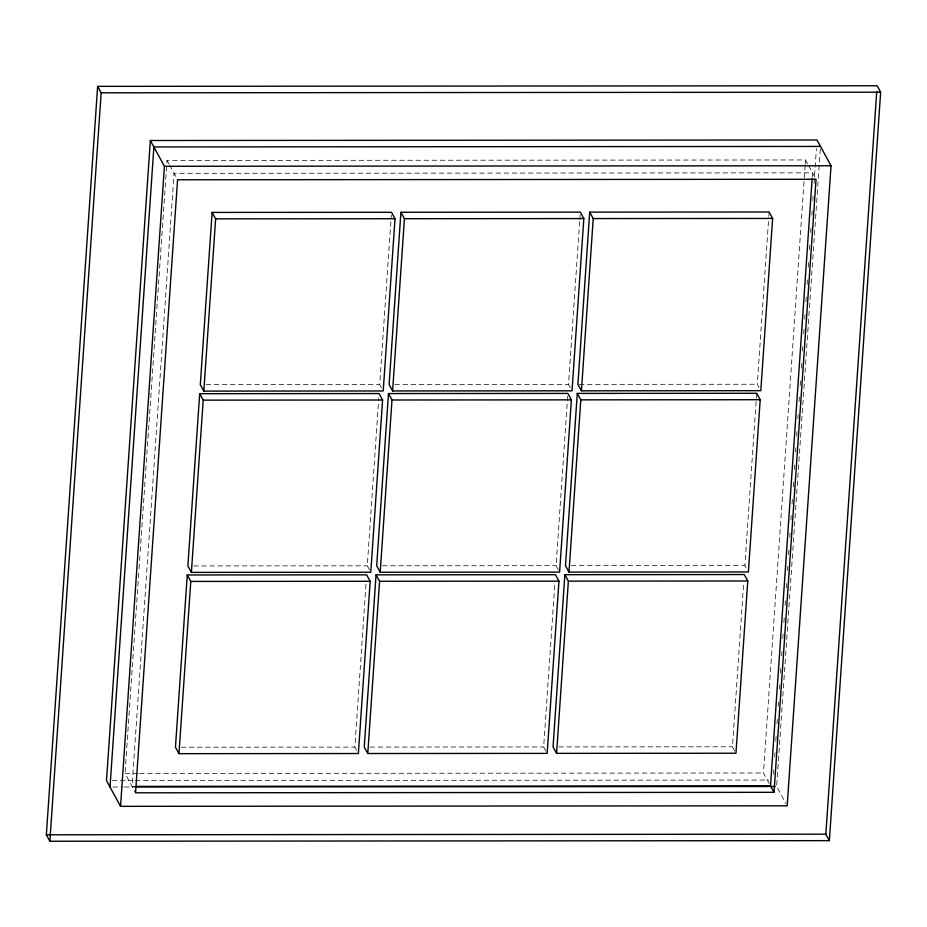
<?xml version="1.0" encoding="UTF-8"?>
<svg xmlns="http://www.w3.org/2000/svg" width="927" height="927" viewBox="0 0 927 927"><rect width="100%" height="100%" fill="white"/><g stroke="black" fill="none" stroke-linecap="round" stroke-linejoin="round"><path stroke-width="0.7" stroke-dasharray="4.63 3.48" d="M125.11 772.04L138.946 570.105M139.05 568.657L140.139 552.793M140.232 551.356L167.022 160.452L805.505 159.954L808.054 164.635M356.605 750.314L354.856 747.092L366.061 583.454M369.618 570.105L367.277 565.806L378.784 397.868M381.46 387.753L379.699 384.531L391.31 215.157M545.991 751.241L543.651 746.942L554.867 583.303M558.425 569.954L556.073 565.667L567.683 396.281M570.256 387.602L568.506 384.381L579.723 220.742M579.815 219.317L580.105 215.006M734.798 751.09L732.457 746.791L743.674 583.153M746.05 567.66L744.879 565.516L756.687 393.268M759.062 387.463L757.301 384.242L768.715 217.729M768.819 216.292L769.109 211.993M769.236 783.535L763.489 772.991L805.111 165.724M805.204 164.288L805.505 159.954M812.237 177.173L812.527 172.839L174.056 173.337L132.04 786.374L134.936 786.374M773.524 774.265L773.813 769.931M774.705 756.93L775.007 752.597M775.795 741.044L776.189 735.262M776.988 723.697L777.278 719.364M778.17 706.362L778.471 702.029M779.364 689.028L779.653 684.694M780.453 673.129L780.847 667.347M781.635 655.795L781.936 651.461M782.828 638.46L783.13 634.126M783.918 622.562L784.312 616.779M785.099 605.227L785.401 600.893M786.293 587.892L786.594 583.547M787.486 570.545L787.776 566.212M788.576 554.659L788.97 548.877M789.758 537.312L790.059 532.979M790.951 519.977L791.241 515.644M792.04 504.091L792.434 498.309M793.222 486.745L793.616 480.974M794.416 469.41L794.706 465.076M795.598 452.075L795.899 447.741M796.687 436.177L797.081 430.395M797.88 418.842L798.17 414.508M799.062 401.507L799.364 397.173M800.152 385.609L800.557 379.827M801.345 368.274L801.739 362.492M802.527 350.939L802.828 346.594M803.721 333.593L804.022 329.259M804.706 319.143L805.111 313.372M805.899 301.808L806.293 296.026M807.093 284.473L807.487 278.691M808.274 267.138L808.668 261.356M809.468 249.792L809.862 244.021M810.65 232.457L810.951 228.123M811.843 215.122L812.133 210.788M812.828 200.672L813.327 193.442M814.022 183.337L816.397 148.656M820.302 149.317L776.641 786.49L785.853 803.408M206.095 384.67L379.699 384.531M394.89 384.52L568.506 384.381M579.352 384.369L757.301 384.242M193.662 565.945L367.277 565.806M382.469 565.794L556.073 565.667M571.275 565.655L744.879 565.516M181.24 747.22L354.856 747.092M370.047 747.081L543.651 746.942M558.842 746.93L732.457 746.791M138.042 773.477L125.006 773.489L135.551 792.817M139.49 773.477L763.489 772.991M112.283 780.569L133.975 780.546M135.423 780.546L768.784 780.047M112.897 787.011L123.024 787M124.473 787L134.589 786.988M808.692 165.817L816.038 179.282M167.022 160.452L168.946 163.963M169.583 165.133L177.567 179.78"/><path stroke-width="1.39" d="M46.35 834.798L97.648 86.362L877.139 85.759L880.65 92.202L829.352 840.638L49.861 841.241L46.35 834.798L825.841 834.184L829.352 840.638M49.861 841.241L101.159 92.816L97.648 86.362M150.359 140.51L106.501 780.569L120.545 806.339L787.174 805.818L831.044 165.759L816.988 139.989L150.359 140.51L164.415 166.281L120.545 806.339M110.012 787.011L153.882 146.953L820.499 146.431M187.254 574.983L175.458 747.232L178.969 753.674L358.367 753.535L370.174 581.287L366.652 574.844L187.254 574.983L190.777 581.426L178.969 753.674M199.687 393.697L187.88 565.945L191.391 572.388L370.788 572.249L382.596 400L379.085 393.558L199.687 393.697L203.198 400.14L191.391 572.388M212.109 212.422L200.302 384.67L203.813 391.113L383.21 390.974L395.018 218.726L391.507 212.283L212.109 212.422L215.62 218.865L203.813 391.113M376.061 574.833L364.253 747.081L367.776 753.524L547.162 753.384L558.969 581.136L555.458 574.694L376.061 574.833L379.572 581.275L367.776 753.524M388.483 393.558L376.686 565.806L380.197 572.249L559.595 572.11L571.391 399.861L567.88 393.419L388.483 393.558L391.994 400L380.197 572.249M400.916 212.271L389.108 384.52L392.619 390.962L572.017 390.823L583.825 218.575L580.302 212.132L400.916 212.271L404.427 218.714L392.619 390.962M564.867 574.682L553.06 746.93L556.571 753.373L735.968 753.234L747.776 580.986L744.265 574.543L564.867 574.682L568.378 581.125L556.571 753.373M577.289 393.407L565.482 565.655L568.993 572.098L748.39 571.959L760.198 399.711L756.687 393.268L577.289 393.407L580.8 399.85L568.993 572.098M589.711 212.132L577.903 384.381L581.426 390.823L760.812 390.684L772.62 218.436L769.109 211.993L589.711 212.132L593.222 218.575L581.426 390.823M774.022 792.318L816.038 179.282L177.567 179.78L135.551 792.817L774.022 792.318L770.511 785.876L812.133 178.61M825.841 834.184L876.745 91.541M101.159 92.816L880.65 92.202M164.415 166.281L831.044 165.759M215.62 218.865L395.018 218.726M404.427 218.714L583.825 218.575M593.222 218.575L772.62 218.436M203.198 400.14L382.596 400M391.994 400L571.391 399.861M580.8 399.85L760.198 399.711M190.777 581.426L370.174 581.287M379.572 581.275L558.969 581.136M568.378 581.125L747.776 580.986M136.373 786.374L770.511 785.876M136.037 786.988L775.192 786.49"/></g></svg>
